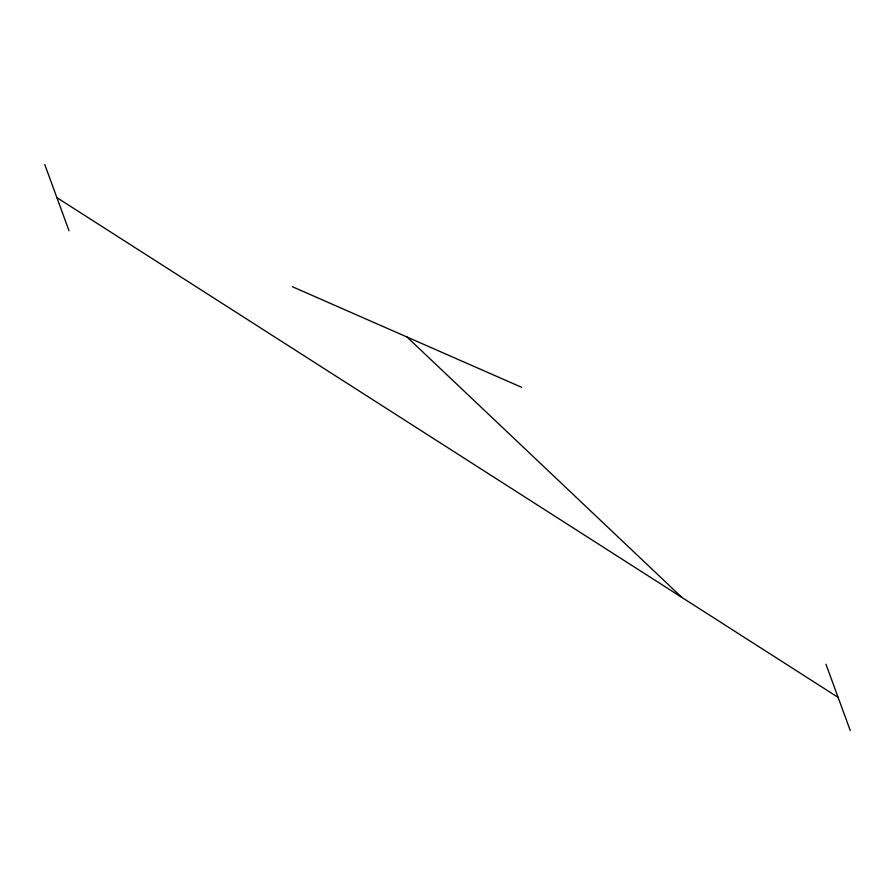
<?xml version="1.0" encoding="UTF-8"?>
<svg xmlns="http://www.w3.org/2000/svg" width="895" height="895" viewBox="0 0 895 895"><rect width="100%" height="100%" fill="white"/><g stroke="black" fill="none" stroke-linecap="round" stroke-linejoin="round"><path stroke-width="1.34" d="M292.397 286.724L521.64 387.322M56.9 197.638L838.1 697.362M407.024 337.023L681.867 597.412M825.962 664.213L850.25 730.499M44.75 164.501L69.038 230.787"/></g></svg>
